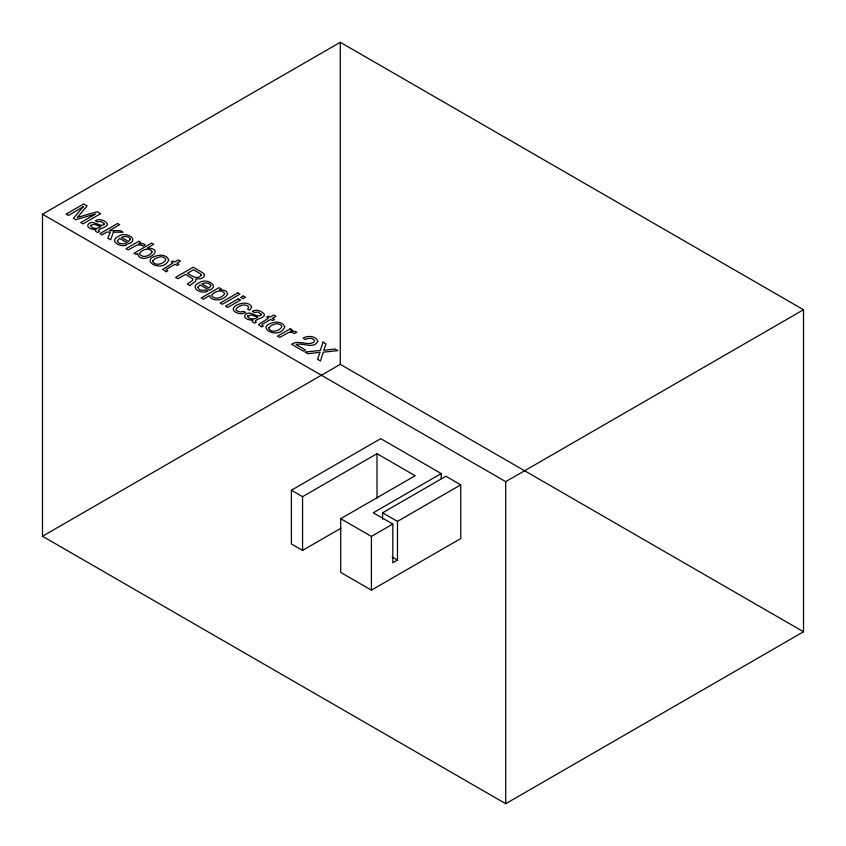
<?xml version="1.0" encoding="UTF-8"?>
<svg xmlns="http://www.w3.org/2000/svg" width="846" height="846" viewBox="0 0 846 846"><rect width="100%" height="100%" fill="white"/><g stroke="black" fill="none" stroke-linecap="round" stroke-linejoin="round"><path stroke-width="1.27" d="M42.49 214.228L340.282 42.3L803.51 309.742L803.51 631.772L505.718 803.7L42.49 536.258L42.49 214.228L505.718 481.67L803.51 309.742M42.49 536.258L340.282 364.33L803.51 631.772M340.906 528.242L302.561 550.386L291.394 543.936L291.394 490.215L380.721 438.64L441.21 473.559L441.21 478.72M291.394 490.215L302.561 496.665L376.999 453.689L415.153 475.716L340.716 518.693L340.716 572.414L371.415 590.138L460.742 538.564L460.742 484.843L445.863 476.245L382.582 512.782L382.582 519.222M441.21 473.559L373.276 512.782L392.819 524.065L392.819 562.738L397.472 560.052L397.472 521.379L460.742 484.843M340.716 518.693L371.415 536.417L392.819 524.065M382.582 512.782L397.472 521.379M392.153 556.985L397.472 560.052M505.718 481.67L505.718 803.7M376.999 453.689L376.999 498.231M371.415 536.417L371.415 590.138M340.282 42.3L340.282 364.33M302.561 496.665L302.561 550.386M251.664 307.204L249.665 310.249L247.571 309.033L248.671 307.394L248.364 306.538C244.758 303.249 238.614 305.448 236.066 309.002A3.744 2.157 0 0 0 236.573 310.725L240.253 312.005L243.595 311.328L245.689 312.544L242.844 313.454A6.229 3.596 0 0 1 238.868 313.517C222.149 308.674 247.804 297.009 251.664 307.204M162.971 269.377L166.091 271.83L167.794 270.847L166.292 269.874L166.736 269.091L175.122 264.259L177.174 265.443L178.929 264.417L176.877 263.233L180.462 261.171L178.284 259.912L174.699 261.974L172.965 260.97L171.199 261.996L172.933 263L162.971 269.377M258.495 324.526L261.626 326.99L263.328 326.006L261.826 325.033L262.271 324.251L270.657 319.407L272.698 320.592L274.464 319.577L272.412 318.392L275.997 316.319L273.818 315.061L270.234 317.134L268.489 316.129L266.733 317.144L268.468 318.149L258.495 324.526M117.393 240.719C117.784 243.944 122.501 244.293 125.018 243.468L127.133 244.695C120.597 248.46 107.706 240.433 119.318 236.002C124.901 231.413 139.802 238.858 129.015 243.817L119.614 238.382L117.393 240.719M197.922 287.217C198.302 290.432 203.019 290.781 205.536 289.956L207.661 291.183C201.115 294.947 188.224 286.921 199.836 282.49C205.419 277.9 220.32 285.345 209.544 290.305L200.132 284.869L197.922 287.217M104.418 223.725L104.354 224.433C99.617 227.87 93.462 219.114 88.407 224C85.351 228.039 93.229 229.922 96.116 229.467L95.302 230.376L96.137 231.762L97.84 232.502L99.426 231.571C94.784 229.403 107.167 227.733 107.474 224.37L107.357 223.735C104.83 220.108 99.299 218.384 95.334 220.679L97.343 221.842L100.991 221.43L104.418 223.725M261.372 314.331L261.308 315.05C256.571 318.487 250.416 309.721 245.361 314.617C242.294 318.656 250.183 320.539 253.07 320.084L252.256 320.983L253.091 322.379L254.794 323.109L256.38 322.189C251.738 320.021 264.121 318.35 264.428 314.987L264.312 314.352C261.784 310.725 256.253 309.002 252.288 311.296L254.297 312.46L257.945 312.047L261.372 314.331M152.766 260.959L152.692 261.604C155.41 266.448 163.764 264.015 165.827 259.754L165.139 258.337L163.204 257.195A4.156 2.401 0 0 0 159.831 256.888L155.294 258.464L152.766 260.959M268.785 327.941L268.7 328.576C271.418 333.43 279.772 330.998 281.834 326.725L281.158 325.308L279.212 324.177A4.156 2.401 0 0 0 275.838 323.859L271.302 325.446L268.785 327.941M204.552 275.172L203.706 277.086L200.862 278.715L195.775 278.979L195.733 281.263L190.985 284.499L190.276 285.8L187.347 284.108L192.486 280.481L192.835 278.926L185.591 274.368L178.03 278.725L175.651 277.351L193.258 267.188L203.103 273.036L204.552 275.172M152.195 251.685C150.535 255.978 142.71 258.485 139.632 254.212L139.59 253.43C141.737 249.422 149.605 247.117 152.195 251.685M137.581 253.483C139.939 266.511 168.534 249.295 147.331 247.973L153.718 244.283L151.624 243.077L133.943 253.282L135.942 254.424L137.581 253.483M168.703 259.997C162.77 274.39 135.995 258.844 159.831 255.185A7.498 4.325 0 0 1 164.727 255.936L167.254 257.364L168.703 259.997M284.711 326.979C278.789 341.372 252.002 325.816 275.838 322.157A7.498 4.325 0 0 1 280.735 322.908L283.262 324.346L284.711 326.979M90.755 225.364L90.628 226.019C92.827 229.192 98.02 228.949 100.843 226.622L94.213 224.317L90.755 225.364M247.709 315.981L247.582 316.637C249.782 319.809 254.974 319.566 257.797 317.239L251.167 314.934L247.709 315.981M130.316 239.207L128.518 241.544L121.38 237.43C124.087 236.034 129.036 235.812 130.316 239.207M210.834 285.694L209.036 288.031L201.908 283.918C204.605 282.522 209.554 282.3 210.834 285.694M201.2 275.035C198.292 280.47 190.868 275.542 187.579 273.216L193.597 269.747L200.428 273.797L201.2 275.035M317.768 341.35C313.686 349.546 302.783 342.302 296.068 344.523L305.448 349.937L303.407 351.111L291.616 344.311C298.596 339.183 307.5 346.511 314.215 341.953L314.183 339.986L311.931 338.548L308.314 338.273L305.311 339.426L303.122 338.157C307.51 335.291 316.023 335.735 317.768 341.35M227.553 294.07C224.793 299.96 214.302 302.339 209.935 296.914L209.893 295.455L203.336 299.251L201.168 298.004L219.072 287.661L221.176 288.877L219.474 289.861C222.466 289.586 227.299 290.358 227.553 294.07M323.024 342.101L320.348 350.466L305.015 352.042L307.891 353.702L320.01 352.338L317.514 359.264L320.475 360.967L323.309 352.179L337.808 350.635L334.963 348.996L323.764 350.307L326.006 343.825L323.024 342.101M113.449 232.164L110.604 239.799L107.844 238.212L110.318 232.153L106.85 232.068L102.028 234.85L99.955 233.655L117.573 223.481L119.646 224.687L109.42 230.588L120.407 230.63L123.167 232.227L113.449 232.164M212.251 294.514L211.944 296.058C215.096 300.119 222.202 297.803 224.507 293.943L224.486 293.16C221.515 289.089 215.138 291.447 212.251 294.514M83.194 206.826L73.401 218.321L75.759 219.685L95.64 214.006L80.74 222.561L83.003 223.862L100.621 213.7L97.237 211.743L77.324 217.443L87.149 205.927L83.733 203.949L66.125 214.123L68.399 215.434L83.194 206.826M138.839 241.279L126.001 248.692L128.158 249.93L137.052 245.054L140.69 244.938L143.037 246.059L145.311 244.748L143.238 243.754L138.67 243.743L140.891 242.453L138.839 241.279M237.789 292.896L220.172 303.058L222.339 304.306L239.947 294.133L237.789 292.896M238.35 298.797L225.575 306.178L227.764 307.447L240.55 300.066L238.35 298.797M243.183 296.005L240.74 297.422L242.929 298.68L245.382 297.274L243.183 296.005M290.337 328.745L277.499 336.158L279.656 337.395L288.549 332.52L292.187 332.404L294.535 333.536L296.809 332.214L294.736 331.22L290.167 331.209L292.388 329.929L290.337 328.745"/></g></svg>
